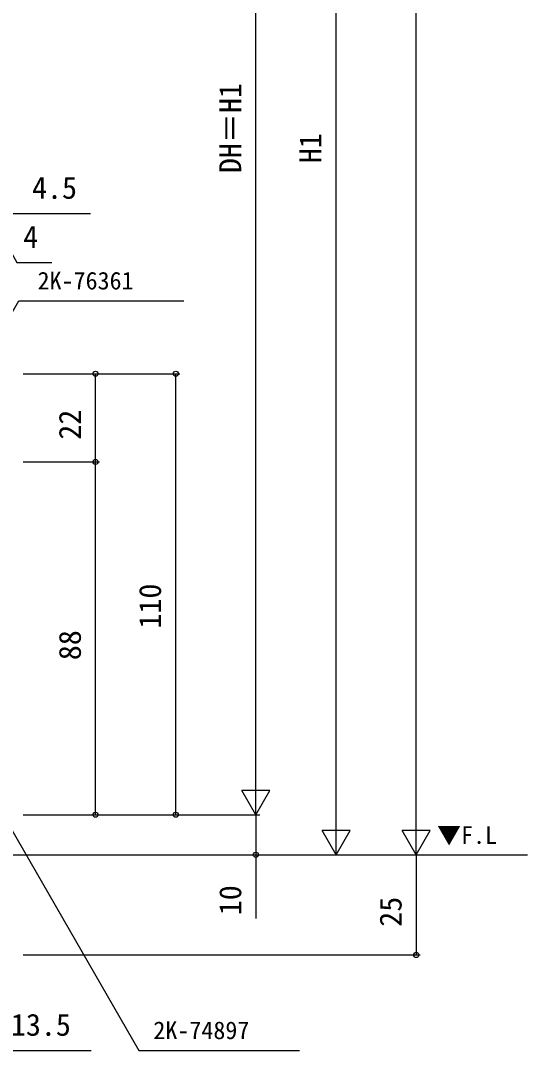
# Model space of a CAD drawing. Units: millimetres, scale not verified. Extents: x -437 to 438, y -681 to 679.
# Drawn here: x -250.4 to -124, y -122.2 to 134.7 of the extents above; entities that cross this region are included whole.
import ezdxf
from ezdxf.enums import TextEntityAlignment as Align

# ---------------------------------------------------------------- set-up
doc = ezdxf.new("R2010")
doc.units = ezdxf.units.MM
doc.header["$LTSCALE"] = 4
for name, color, linetype in [('0-1_USER1', 3, 'Continuous'), ('0-3_YKK_12', 2, 'Continuous'), ('0-6_YKK_D', 6, 'Continuous')]:
    doc.layers.add(name, color=color, linetype=linetype)
doc.styles.add('ＭＳ ゴシック', font='')
doc.styles.get('ＭＳ ゴシック').set_extended_font_data('MS Gothic')

msp = doc.modelspace()

# ---------------------------------------------------------------- linework, layer by layer
at = {"layer": '0-3_YKK_12'}
for p, q in [((-257.2, -73.4), (-196.7, -73.4)), ((-191.7, -73.4), (-123.978, -73.4))]:
    msp.add_line(p, q, dxfattribs=at)
at = {"layer": '0-6_YKK_D'}
for p, q in [((-151.703, -66.4), (-151.703, 556.8)), ((-191.703, -56.4), (-191.703, 285.8)), ((-171.703, -66.4), (-171.703, 275.8)), ((-249.7, 46.6), (-210.7, 46.6)), ((-249.7, 46.6), (-230.7, 46.6)), ((-231.7, 24.6), (-231.7, 46.6)), ((-211.7, -63.4), (-211.7, 46.6)), ((-249.7, 24.6), (-230.7, 24.6)), ((-248.7, 24.6), (-230.7, 24.6)), ((-231.7, -63.4), (-231.7, 24.6)), ((-191.703, -63.4), (-191.703, -51.276)), ((-191.703, -63.4), (-195.203, -57.338)), ((-188.203, -57.338), (-195.203, -57.338)), ((-191.703, -63.4), (-188.203, -57.338)), ((-171.703, -73.4), (-171.703, -61.276)), ((-151.703, -73.4), (-151.703, -61.276)), ((-249.7, -63.4), (-190.703, -63.4)), ((-249.7, -63.4), (-210.7, -63.4)), ((-249.7, -63.4), (-190.703, -63.4)), ((-248.7, -63.4), (-230.7, -63.4)), ((-171.703, -73.4), (-175.203, -67.338)), ((-168.203, -67.338), (-175.203, -67.338)), ((-171.703, -73.4), (-168.203, -67.338)), ((-151.703, -73.4), (-155.203, -67.338)), ((-148.203, -67.338), (-155.203, -67.338)), ((-151.703, -73.4), (-148.203, -67.338)), ((-249.7, -73.4), (-170.703, -73.4)), ((-249.7, -73.4), (-150.703, -73.4)), ((-249.7, -73.4), (-190.703, -73.4)), ((-249.7, -73.4), (-150.703, -73.4)), ((-151.703, -73.4), (-151.703, -98.4)), ((-249.7, -98.4), (-150.703, -98.4))]:
    msp.add_line(p, q, dxfattribs=at)
for points in [[(-258.2, 86.6), (-251.335, 74.36), (-242.605, 74.36)], [(-256.2, 86.6), (-251.7, 86.6), (-232.963, 86.6)], [(-261.297, 46.597), (-260.022, 48.805), (-250.786, 64.802), (-209.672, 64.802)], [(-260.5, -53.564), (-259.225, -55.773), (-220.873, -122.2), (-180.794, -122.2)], [(-191.703, -63.4), (-191.703, -73.4), (-191.703, -89.325)], [(-269.701, -122.2), (-256.2, -122.2), (-232.775, -122.2)]]:
    msp.add_lwpolyline(points, dxfattribs=at)
for centre in [(-231.7, 46.6), (-211.7, 46.6), (-231.7, 24.6), (-231.7, 24.6), (-231.7, -63.4), (-211.7, -63.4), (-191.703, -73.4), (-151.703, -98.4)]:
    msp.add_circle(centre, 0.637, dxfattribs=at)

# ---------------------------------------------------------------- texts
at = {"layer": '0-1_USER1', "style": 'ＭＳ ゴシック'}
msp.add_text('▼F.L', height=4.399, dxfattribs=at).set_placement((-146.518, -71.995), align=Align.BOTTOM_LEFT)
at = {"layer": '0-6_YKK_D', "style": 'ＭＳ ゴシック'}
for s, p in [('DH＝H1', (-193.703, 96.653)), ('H1', (-173.703, 99.118)), ('22', (-233.7, 30.145)), ('110', (-213.7, -16.965)), ('88', (-233.7, -24.855)), ('10', (-193.703, -88.476)), ('25', (-153.703, -91.355))]:
    msp.add_text(s, height=5.499, rotation=90, dxfattribs=at).set_placement(p, align=Align.BOTTOM_LEFT)
for s, height, p in [('4.5', 5.499, (-247.534, 88.6)), ('4', 5.499, (-249.718, 76.36)), ('2K-76361', 4.399, (-246.144, 66.307)), ('13.5', 5.499, (-252.801, -120.2)), ('2K-74897', 4.399, (-217.266, -120.7))]:
    msp.add_text(s, height=height, dxfattribs=at).set_placement(p, align=Align.BOTTOM_LEFT)

doc.saveas('drawing.dxf')
